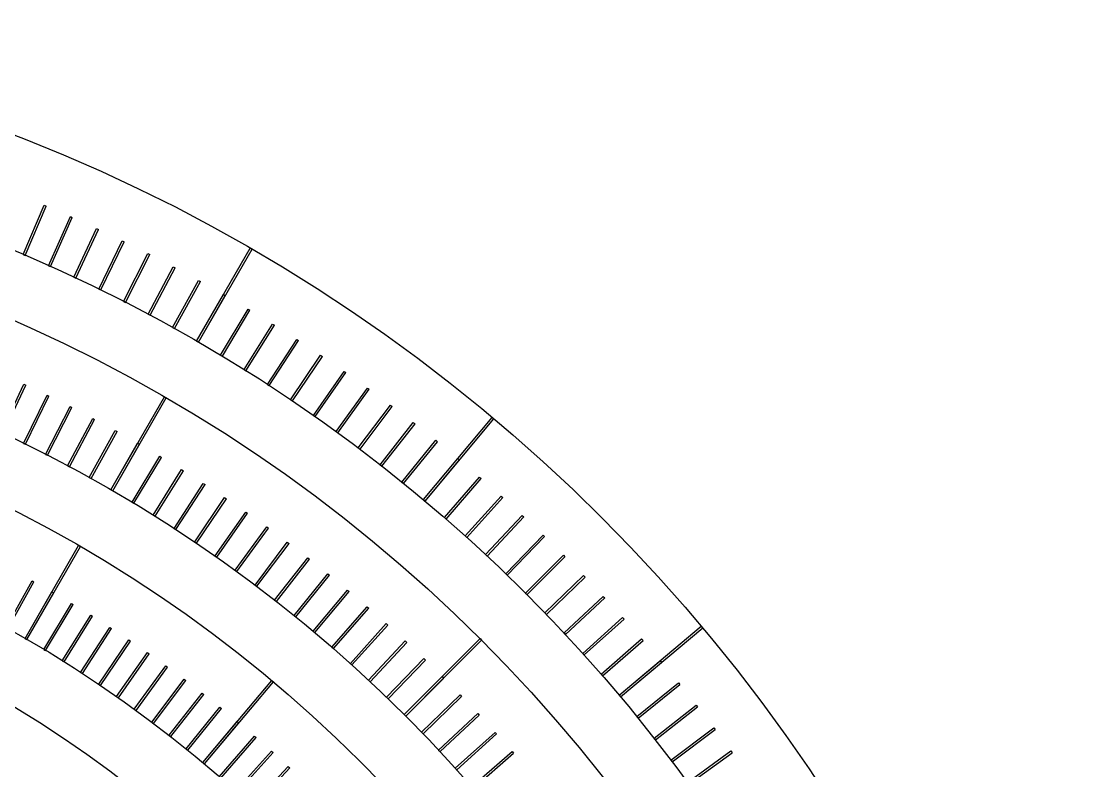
# Model space of a CAD drawing. Header units: millimetres. Extents: x -158 to 158, y -158 to 158.
# Drawn here: x 57.6 to 158, y 88.2 to 158 of the extents above; entities that cross this region are included whole.
import ezdxf

# ---------------------------------------------------------------- set-up
doc = ezdxf.new("R2010")
doc.units = ezdxf.units.MM
doc.layers.add('Compound009', color=7, linetype='CONTINUOUS')

msp = doc.modelspace()

# ---------------------------------------------------------------- linework, layer by layer
at = {"layer": 'Compound009'}
for p, q in [((57.7362, 136.274), (59.6898, 140.876)), ((57.9203, 136.196), (59.8739, 140.798)), ((59.6898, 140.876), (59.8739, 140.798)), ((60.1057, 135.245), (62.1394, 139.813)), ((60.2884, 135.164), (62.3221, 139.732)), ((62.1394, 139.813), (62.3221, 139.732)), ((62.4569, 134.176), (64.57, 138.707)), ((62.6381, 134.091), (64.7512, 138.623)), ((64.57, 138.707), (64.7512, 138.623)), ((64.7891, 133.065), (66.9809, 137.559)), ((64.9688, 132.978), (67.1607, 137.472)), ((66.9809, 137.559), (67.1607, 137.472)), ((73.9134, 128.222), (78.9134, 136.882)), ((74.0866, 128.122), (79.0866, 136.782)), ((78.9134, 136.882), (79.0866, 136.782)), ((57.7362, 136.274), (57.9203, 136.196)), ((67.1015, 131.914), (69.3714, 136.369)), ((67.2797, 131.824), (69.5496, 136.279)), ((69.3714, 136.369), (69.5496, 136.279)), ((60.1057, 135.245), (60.2884, 135.164)), ((69.3935, 130.723), (71.7409, 135.138)), ((69.5701, 130.629), (71.9174, 135.044)), ((71.7409, 135.138), (71.9174, 135.044)), ((62.4569, 134.176), (62.6381, 134.091)), ((71.6644, 129.492), (74.0884, 133.865)), ((71.8393, 129.395), (74.2633, 133.768)), ((74.0884, 133.865), (74.2633, 133.768)), ((64.7891, 133.065), (64.9688, 132.978)), ((73.9134, 128.222), (76.4134, 132.552)), ((76.4134, 132.552), (76.5866, 132.452)), ((67.1015, 131.914), (67.2797, 131.824)), ((74.0866, 128.122), (76.5866, 132.452)), ((69.3935, 130.723), (69.5701, 130.629)), ((76.1399, 126.912), (78.7151, 131.198)), ((76.3114, 126.809), (78.8865, 131.095)), ((78.7151, 131.198), (78.8865, 131.095)), ((78.3432, 125.564), (80.9928, 129.804)), ((78.5129, 125.458), (81.1625, 129.698)), ((80.9928, 129.804), (81.1625, 129.698)), ((71.6644, 129.492), (71.8393, 129.395)), ((73.9134, 128.222), (74.0866, 128.122)), ((73.9134, 128.222), (74.0866, 128.122)), ((80.5227, 124.178), (83.2459, 128.371)), ((80.6904, 124.069), (83.4136, 128.262)), ((83.2459, 128.371), (83.4136, 128.262)), ((76.1399, 126.912), (76.3114, 126.809)), ((82.6776, 122.753), (85.4736, 126.899)), ((82.8435, 122.642), (85.6394, 126.787)), ((85.4736, 126.899), (85.6394, 126.787)), ((78.3432, 125.564), (78.5129, 125.458)), ((84.8074, 121.292), (87.6753, 125.388)), ((84.9712, 121.177), (87.8391, 125.273)), ((87.6753, 125.388), (87.8391, 125.273)), ((55.695, 119.675), (57.8081, 124.206)), ((55.8762, 119.59), (57.9893, 124.122)), ((57.8081, 124.206), (57.9893, 124.122)), ((80.5227, 124.178), (80.6904, 124.069)), ((86.9113, 119.793), (89.8502, 123.838)), ((87.0731, 119.676), (90.012, 123.721)), ((89.8502, 123.838), (90.012, 123.721)), ((57.7751, 118.685), (59.967, 123.179)), ((57.9549, 118.597), (60.1467, 123.091)), ((59.967, 123.179), (60.1467, 123.091)), ((65.9134, 114.365), (70.9134, 123.026)), ((66.0866, 114.265), (71.0866, 122.926)), ((70.9134, 123.026), (71.0866, 122.926)), ((82.6776, 122.753), (82.8435, 122.642)), ((59.8376, 117.658), (62.1076, 122.113)), ((60.0158, 117.567), (62.2858, 122.022)), ((62.1076, 122.113), (62.2858, 122.022)), ((88.9888, 118.258), (91.9978, 122.251)), ((89.1485, 118.138), (92.1576, 122.131)), ((91.9978, 122.251), (92.1576, 122.131)), ((61.882, 116.596), (64.2293, 121.011)), ((62.0585, 116.502), (64.4059, 120.917)), ((64.2293, 121.011), (64.4059, 120.917)), ((84.8074, 121.292), (84.9712, 121.177)), ((91.0391, 116.687), (94.1174, 120.627)), ((91.1967, 116.564), (94.275, 120.504)), ((94.1174, 120.627), (94.275, 120.504)), ((95.056, 113.439), (101.484, 121.099)), ((95.2092, 113.31), (101.637, 120.971)), ((101.484, 121.099), (101.637, 120.971)), ((63.9074, 115.498), (66.3315, 119.871)), ((64.0823, 115.401), (66.5064, 119.774)), ((66.3315, 119.871), (66.5064, 119.774)), ((86.9113, 119.793), (87.0731, 119.676)), ((57.7751, 118.685), (57.9549, 118.597)), ((65.9134, 114.365), (68.4134, 118.695)), ((66.0866, 114.265), (68.5866, 118.595)), ((68.4134, 118.695), (68.5866, 118.595)), ((93.0617, 115.081), (96.2083, 118.966)), ((93.2171, 114.955), (96.3637, 118.84)), ((96.2083, 118.966), (96.3637, 118.84)), ((59.8376, 117.658), (60.0158, 117.567)), ((67.8993, 113.198), (70.4745, 117.483)), ((70.4745, 117.483), (70.6459, 117.38)), ((88.9888, 118.258), (89.1485, 118.138)), ((61.882, 116.596), (62.0585, 116.502)), ((68.0707, 113.095), (70.6459, 117.38)), ((91.0391, 116.687), (91.1967, 116.564)), ((95.056, 113.439), (98.2699, 117.269)), ((95.2092, 113.31), (98.4231, 117.141)), ((98.2699, 117.269), (98.4231, 117.141)), ((63.9074, 115.498), (64.0823, 115.401)), ((69.8645, 111.995), (72.5141, 116.236)), ((70.0341, 111.889), (72.6837, 116.13)), ((72.5141, 116.236), (72.6837, 116.13)), ((97.0213, 111.763), (100.302, 115.536)), ((100.302, 115.536), (100.453, 115.405)), ((71.8085, 110.759), (74.5317, 114.952)), ((71.9762, 110.65), (74.6994, 114.843)), ((74.5317, 114.952), (74.6994, 114.843)), ((93.0617, 115.081), (93.2171, 114.955)), ((97.1722, 111.631), (100.453, 115.405)), ((65.9134, 114.365), (66.0866, 114.265)), ((65.9134, 114.365), (66.0866, 114.265)), ((73.7306, 109.489), (76.5265, 113.634)), ((73.8964, 109.377), (76.6923, 113.522)), ((76.5265, 113.634), (76.6923, 113.522)), ((98.957, 110.052), (102.303, 113.768)), ((99.1056, 109.919), (102.451, 113.634)), ((102.303, 113.768), (102.451, 113.634)), ((67.8993, 113.198), (68.0707, 113.095)), ((95.056, 113.439), (95.2092, 113.31)), ((95.056, 113.439), (95.2092, 113.31)), ((69.8645, 111.995), (70.0341, 111.889)), ((75.6302, 108.185), (78.4981, 112.281)), ((75.794, 108.071), (78.6619, 112.166)), ((78.4981, 112.281), (78.6619, 112.166)), ((97.0213, 111.763), (97.1722, 111.631)), ((100.863, 108.309), (104.273, 111.965)), ((101.009, 108.172), (104.419, 111.829)), ((104.273, 111.965), (104.419, 111.829)), ((71.8085, 110.759), (71.9762, 110.65)), ((77.5068, 106.849), (80.4457, 110.894)), ((77.6686, 106.731), (80.6075, 110.777)), ((80.4457, 110.894), (80.6075, 110.777)), ((73.7306, 109.489), (73.8964, 109.377)), ((79.3597, 105.48), (82.3688, 109.473)), ((82.3688, 109.473), (82.5285, 109.353)), ((98.957, 110.052), (99.1056, 109.919)), ((102.738, 106.532), (106.211, 110.128)), ((102.881, 106.393), (106.355, 109.99)), ((106.211, 110.128), (106.355, 109.99)), ((57.9134, 100.509), (62.9134, 109.169)), ((58.0866, 100.409), (63.0866, 109.069)), ((62.9134, 109.169), (63.0866, 109.069)), ((79.5194, 105.36), (82.5285, 109.353)), ((75.6302, 108.185), (75.794, 108.071)), ((81.1885, 104.079), (84.2668, 108.019)), ((81.3461, 103.956), (84.4244, 107.896)), ((84.2668, 108.019), (84.4244, 107.896)), ((100.863, 108.309), (101.009, 108.172)), ((104.581, 104.723), (108.117, 108.258)), ((104.723, 104.581), (108.258, 108.117)), ((108.117, 108.258), (108.258, 108.117)), ((77.5068, 106.849), (77.6686, 106.731)), ((82.9926, 102.646), (86.1392, 106.532)), ((86.1392, 106.532), (86.2946, 106.406)), ((102.738, 106.532), (102.881, 106.393)), ((56.1505, 101.504), (58.5745, 105.877)), ((56.3254, 101.407), (58.7494, 105.781)), ((58.5745, 105.877), (58.7494, 105.781)), ((79.3597, 105.48), (79.5194, 105.36)), ((83.148, 102.52), (86.2946, 106.406)), ((106.393, 102.881), (109.99, 106.355)), ((106.532, 102.738), (110.128, 106.211)), ((109.99, 106.355), (110.128, 106.211)), ((57.9134, 100.509), (60.4134, 104.839)), ((58.0866, 100.409), (60.5866, 104.739)), ((60.4134, 104.839), (60.5866, 104.739)), ((84.7714, 101.182), (87.9853, 105.012)), ((84.9246, 101.054), (88.1385, 104.884)), ((87.9853, 105.012), (88.1385, 104.884)), ((104.581, 104.723), (104.723, 104.581)), ((59.6587, 99.4829), (62.2339, 103.769)), ((59.8301, 99.3799), (62.4053, 103.666)), ((62.2339, 103.769), (62.4053, 103.666)), ((81.1885, 104.079), (81.3461, 103.956)), ((86.5243, 99.6873), (89.8046, 103.461)), ((89.8046, 103.461), (89.9556, 103.33)), ((108.172, 101.009), (111.829, 104.419)), ((108.309, 100.863), (111.965, 104.273)), ((111.829, 104.419), (111.965, 104.273)), ((61.3858, 98.4266), (64.0354, 102.667)), ((61.5554, 98.3206), (64.205, 102.561)), ((64.0354, 102.667), (64.205, 102.561)), ((82.9926, 102.646), (83.148, 102.52)), ((86.6753, 99.5561), (89.9556, 103.33)), ((106.393, 102.881), (106.532, 102.738)), ((109.919, 99.1056), (113.634, 102.451)), ((113.634, 102.451), (113.768, 102.303)), ((63.0943, 97.3402), (65.8175, 101.534)), ((63.262, 97.2313), (65.9852, 101.425)), ((65.8175, 101.534), (65.9852, 101.425)), ((88.2509, 98.162), (91.5966, 101.878)), ((88.3996, 98.0282), (91.7452, 101.744)), ((91.5966, 101.878), (91.7452, 101.744)), ((110.052, 98.957), (113.768, 102.303)), ((113.31, 95.2092), (120.971, 101.637)), ((113.439, 95.056), (121.099, 101.484)), ((120.971, 101.637), (121.099, 101.484)), ((57.9134, 100.509), (58.0866, 100.409)), ((57.9134, 100.509), (58.0866, 100.409)), ((84.7714, 101.182), (84.9246, 101.054)), ((93.2674, 93.4088), (100.338, 100.48)), ((100.338, 100.48), (100.48, 100.338)), ((108.172, 101.009), (108.309, 100.863)), ((111.631, 97.1722), (115.405, 100.453)), ((115.405, 100.453), (115.536, 100.302)), ((59.6587, 99.4829), (59.8301, 99.3799)), ((64.7835, 96.2243), (67.5794, 100.369)), ((64.9493, 96.1124), (67.7452, 100.258)), ((67.5794, 100.369), (67.7452, 100.258)), ((86.5243, 99.6873), (86.6753, 99.5561)), ((89.9506, 96.6069), (93.3606, 100.264)), ((90.0969, 96.4705), (93.5069, 100.127)), ((93.3606, 100.264), (93.5069, 100.127)), ((93.4088, 93.2674), (100.48, 100.338)), ((111.763, 97.0213), (115.536, 100.302)), ((61.3858, 98.4266), (61.5554, 98.3206)), ((66.453, 95.079), (69.3208, 99.1748)), ((66.6168, 94.9643), (69.4847, 99.06)), ((69.3208, 99.1748), (69.4847, 99.06)), ((91.623, 95.0223), (95.0963, 98.619)), ((91.7668, 94.8834), (95.2401, 98.4801)), ((95.0963, 98.619), (95.2401, 98.4801)), ((109.919, 99.1056), (110.052, 98.957)), ((113.31, 95.2092), (117.141, 98.4231)), ((117.141, 98.4231), (117.269, 98.2699)), ((68.1022, 93.9047), (71.0411, 97.9498)), ((68.264, 93.7872), (71.2029, 97.8323)), ((71.0411, 97.9498), (71.2029, 97.8323)), ((88.2509, 98.162), (88.3996, 98.0282)), ((113.439, 95.056), (117.269, 98.2699)), ((63.0943, 97.3402), (63.262, 97.2313)), ((69.7307, 92.7019), (72.7398, 96.6951)), ((69.8904, 92.5815), (72.8995, 96.5747)), ((72.7398, 96.6951), (72.8995, 96.5747)), ((74.4868, 88.9254), (80.9146, 96.5859)), ((74.64, 88.7969), (81.0678, 96.4573)), ((80.9146, 96.5859), (81.0678, 96.4573)), ((89.9506, 96.6069), (90.0969, 96.4705)), ((93.2674, 93.4088), (96.8029, 96.9443)), ((93.4088, 93.2674), (96.9443, 96.8029)), ((96.8029, 96.9443), (96.9443, 96.8029)), ((111.631, 97.1722), (111.763, 97.0213)), ((64.7835, 96.2243), (64.9493, 96.1124)), ((71.3379, 91.4708), (74.4162, 95.4109)), ((74.4162, 95.4109), (74.5738, 95.2877)), ((114.955, 93.2171), (118.84, 96.3637)), ((115.081, 93.0617), (118.966, 96.2083)), ((118.84, 96.3637), (118.966, 96.2083)), ((66.453, 95.079), (66.6168, 94.9643)), ((71.4955, 91.3477), (74.5738, 95.2877)), ((91.623, 95.0223), (91.7668, 94.8834)), ((94.8834, 91.7668), (98.4801, 95.2401)), ((95.0223, 91.623), (98.619, 95.0963)), ((98.4801, 95.2401), (98.619, 95.0963)), ((113.31, 95.2092), (113.439, 95.056)), ((113.31, 95.2092), (113.439, 95.056)), ((68.1022, 93.9047), (68.264, 93.7872)), ((72.9235, 90.2119), (76.0701, 94.0976)), ((73.0789, 90.086), (76.2255, 93.9717)), ((76.0701, 94.0976), (76.2255, 93.9717)), ((93.2674, 93.4088), (93.4088, 93.2674)), ((93.2674, 93.4088), (93.4088, 93.2674)), ((96.4705, 90.0969), (100.127, 93.5069)), ((100.127, 93.5069), (100.264, 93.3606)), ((116.564, 91.1967), (120.504, 94.275)), ((116.687, 91.0391), (120.627, 94.1174)), ((120.504, 94.275), (120.627, 94.1174)), ((69.7307, 92.7019), (69.8904, 92.5815)), ((74.4868, 88.9254), (77.7007, 92.7557)), ((74.64, 88.7969), (77.8539, 92.6271)), ((77.7007, 92.7557), (77.8539, 92.6271)), ((96.6069, 89.9506), (100.264, 93.3606)), ((114.955, 93.2171), (115.081, 93.0617)), ((71.3379, 91.4708), (71.4955, 91.3477)), ((76.0274, 87.6119), (79.3077, 91.3855)), ((79.3077, 91.3855), (79.4586, 91.2543)), ((94.8834, 91.7668), (95.0223, 91.623)), ((98.0282, 88.3996), (101.744, 91.7452)), ((98.162, 88.2509), (101.878, 91.5966)), ((101.744, 91.7452), (101.878, 91.5966)), ((118.138, 89.1485), (122.131, 92.1576)), ((118.258, 88.9888), (122.251, 91.9978)), ((122.131, 92.1576), (122.251, 91.9978)), ((76.1783, 87.4807), (79.4586, 91.2543)), ((116.564, 91.1967), (116.687, 91.0391)), ((72.9235, 90.2119), (73.0789, 90.086)), ((77.5448, 86.2717), (80.8905, 89.9874)), ((77.6935, 86.1379), (81.0391, 89.8536)), ((80.8905, 89.9874), (81.0391, 89.8536)), ((96.4705, 90.0969), (96.6069, 89.9506)), ((99.5561, 86.6753), (103.33, 89.9556)), ((99.6873, 86.5243), (103.461, 89.8046)), ((103.33, 89.9556), (103.461, 89.8046)), ((119.676, 87.0731), (123.721, 90.012)), ((119.793, 86.9113), (123.838, 89.8502)), ((123.721, 90.012), (123.838, 89.8502)), ((74.4868, 88.9254), (74.64, 88.7969)), ((74.4868, 88.9254), (74.64, 88.7969)), ((79.0387, 84.9052), (82.4487, 88.562)), ((79.1849, 84.7688), (82.5949, 88.4256)), ((82.4487, 88.562), (82.5949, 88.4256)), ((98.0282, 88.3996), (98.162, 88.2509)), ((118.138, 89.1485), (118.258, 88.9888))]:
    msp.add_line(p, q, dxfattribs=at)
for radius in [158, 158, 148, 148, 142, 142, 132, 132, 126, 126, 116, 116, 110, 110, 100, 100, 94, 94]:
    msp.add_circle((0, 0), radius, dxfattribs=at)

doc.saveas('drawing.dxf')
